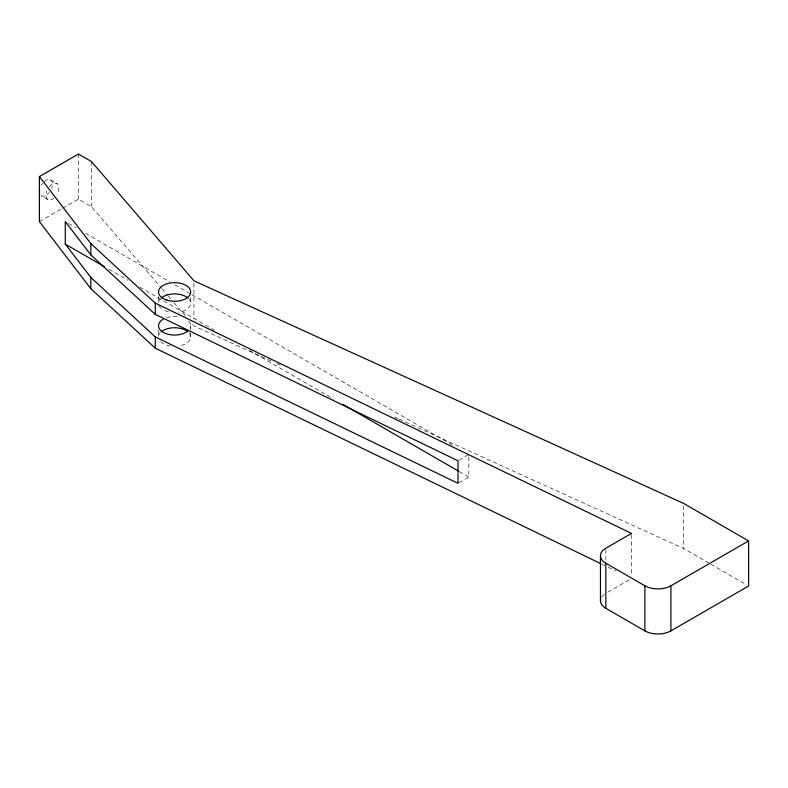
<?xml version="1.0" encoding="UTF-8"?>
<svg xmlns="http://www.w3.org/2000/svg" width="788" height="788" viewBox="0 0 788 788"><rect width="100%" height="100%" fill="white"/><g stroke="black" fill="none" stroke-linecap="round" stroke-linejoin="round"><path stroke-width="0.59" stroke-dasharray="3.94 2.96" d="M39.4 221.635L61.553 208.85M62.616 208.239L78.436 199.098L91.447 206.614L161.107 287.679M458.98 460.222L468.821 454.538M458.98 482.758L468.821 477.075L468.821 455.72M607.893 592.123L631.484 578.5M271.23 361.022L193.927 325.877L190.726 322.154M276.834 363.564L280.193 365.1M394.473 417.049L397.841 418.576M398.955 419.088L683.531 548.448L709.771 563.597M601.579 564.041L607.124 566.72M608.228 567.252L615.98 571.005M50.511 179.861L57.012 183.614M710.825 564.198L746.502 584.804M47.812 199.551L41.301 195.798A9.2 5.309 -60 0 0 49.161 192.459M68.467 223.388L75.914 227.693M85.498 233.228L169.617 281.789M174.946 284.862L190.913 294.091M191.977 294.702L452.854 445.319M108.921 269.289L128.089 280.361M139.801 287.118L214.336 330.152M249.481 350.433L333.6 399.004M459.237 471.539L468.821 477.075M161.904 288.605L167.509 295.126M168.307 296.061L173.114 301.656M173.912 302.582L185.919 316.559M683.531 505.807L683.531 548.448M631.484 534.638L631.484 576.067M605.844 549.443L605.844 561.627M193.927 283.237L193.927 318.569M190.706 297.598L190.706 303.232M190.706 325.769L190.706 337.037M158.496 296.465L158.496 303.232M158.496 330.271L158.496 335.915M91.447 161.53L91.447 206.614M78.436 154.024L78.436 199.098M189.199 333.107A16.105 9.298 0 0 1 178.768 346.021M170.435 346.021A16.105 9.298 0 0 1 160.653 341.687M158.555 336.23A16.105 9.298 0 0 1 160.653 332.388M601.569 597.186A18.4 10.628 0 0 1 604.76 593.985M49.161 186.953A9.2 5.309 -60 0 1 57.573 184.028A9.2 5.309 -60 0 1 57.012 194.242M54.096 197.867A9.2 5.309 -60 0 1 47.25 199.137A9.2 5.309 -60 0 1 46.778 191.08M188.549 298.583A16.105 9.298 0 0 1 178.768 312.206M168.435 311.821A16.105 9.298 0 0 1 161.412 308.561M160.653 307.881A16.105 9.298 0 0 1 159.048 305.636M158.555 302.425A16.105 9.298 0 0 1 160.653 298.583M166.554 317.712A16.105 9.298 0 0 1 178.768 316.786M188.549 321.12A16.105 9.298 0 0 1 190.154 328.172M44.227 181.545A9.2 5.309 -60 0 1 51.072 180.275A9.2 5.309 -60 0 1 51.545 188.332M41.301 185.17A9.2 5.309 -60 0 1 42.65 183.2"/><path stroke-width="1.18" d="M600.476 563.499L155.275 348.197L90.827 288.674L39.4 221.635L39.4 176.561L78.436 154.024L91.447 161.53L193.927 280.804L683.531 503.374L748.6 540.932L748.6 586.016L670.913 630.863A18.4 10.628 0 0 1 644.889 630.863L605.844 608.326A18.4 10.628 0 0 1 600.732 598.969M39.4 176.561L90.827 243.591L155.275 303.114L631.484 533.427L605.844 548.221A18.4 10.628 0 0 0 605.844 563.253L644.889 585.789A18.4 10.628 0 0 0 670.913 585.789L748.6 540.932M155.275 314.382L457.995 460.793L457.995 483.33L155.275 336.929L90.827 277.406L65.266 244.083L65.266 221.546L90.827 254.869L155.275 314.382L155.275 303.114M65.266 244.083L104.666 266.837M343.184 404.539L458.173 470.929M670.913 585.789L670.913 630.863M644.889 585.789L644.889 630.863M605.844 563.253L605.844 608.326M600.456 555.737L600.456 600.811M155.275 336.929L155.275 348.197M90.827 243.591L90.827 254.869M90.827 277.406L90.827 288.674M161.412 331.709A16.105 9.298 0 0 1 187.79 331.709M161.412 297.894A16.105 9.298 0 0 1 187.79 297.894M188.549 330.418A16.105 9.298 0 0 1 164.8 333.147A16.105 9.298 0 0 1 163.214 319.189M39.627 193.405A9.2 5.309 -60 0 1 39.627 189.514M166.554 300.011A16.105 9.298 0 0 0 190.706 291.954A16.105 9.298 0 0 0 166.554 283.907A16.105 9.298 0 0 0 166.554 300.011"/></g></svg>
